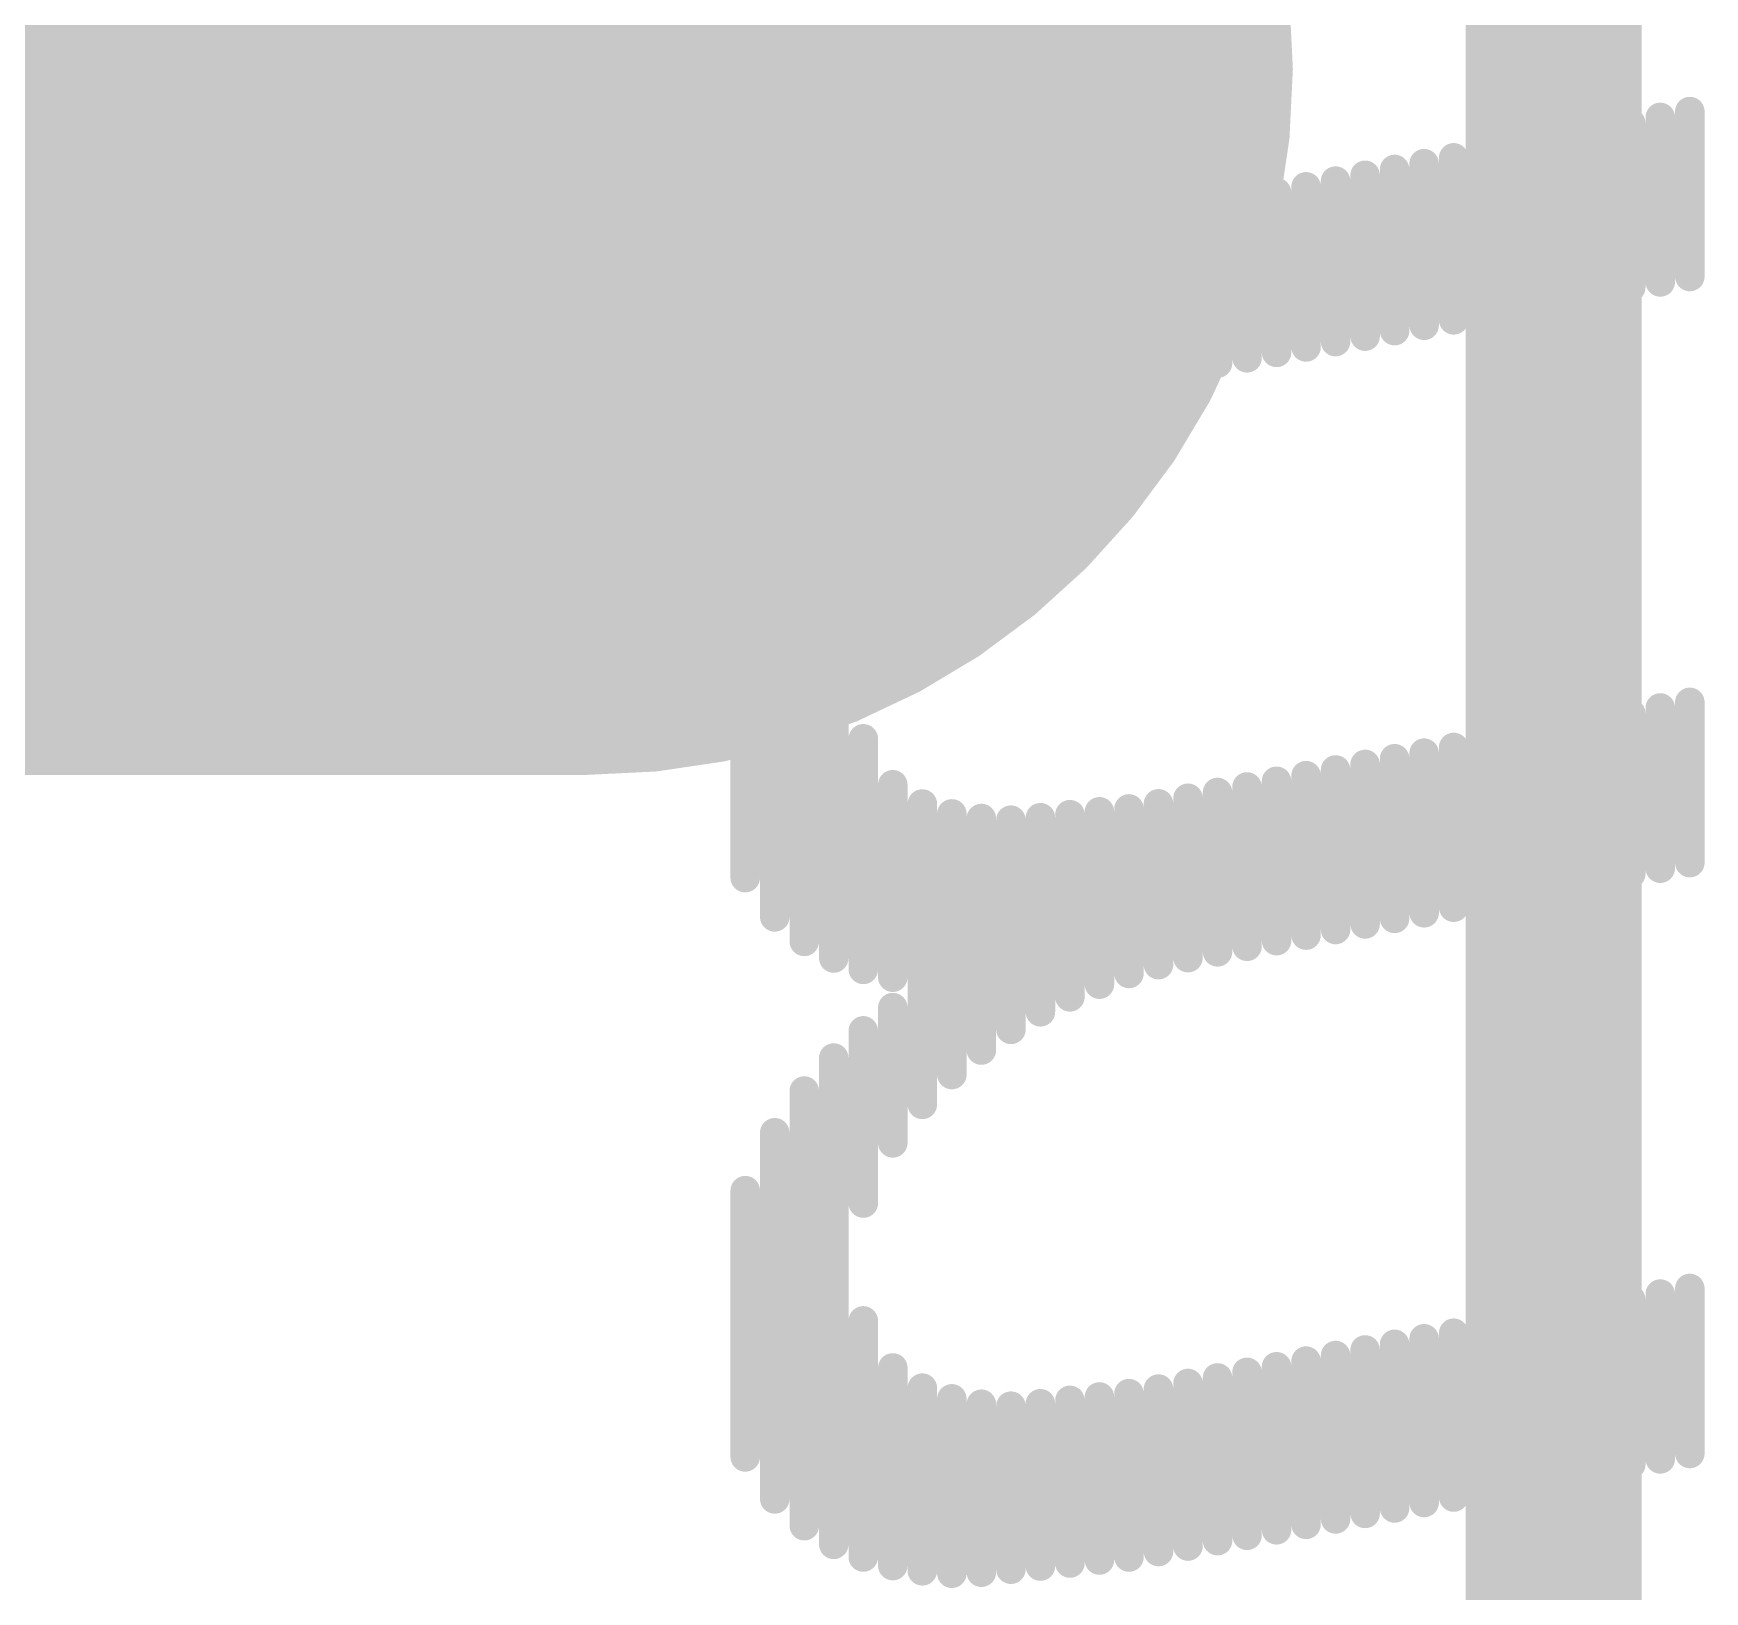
# Model space of a CAD drawing. Header units: millimetres. Extents: x 1.01 to 3.59, y 0.05 to 3.22.
# Drawn here: x 2.06823 to 2.10567, y 2.27626 to 2.31117 of the extents above; entities that cross this region are included whole.
import ezdxf

# ---------------------------------------------------------------- set-up
doc = ezdxf.new("R2010")
doc.units = ezdxf.units.MM
doc.header["$MEASUREMENT"] = 0
for name, color, linetype in [('BottomOverlay', 54, 'Continuous'), ('Mechanical15', 56, 'Continuous'), ('TopLayer', 1, 'Continuous'), ('TopPaste', 8, 'Continuous'), ('TopSolder', 216, 'Continuous')]:
    doc.layers.add(name, color=color, linetype=linetype)

# ---------------------------------------------------------------- blocks, each defined once
blk = doc.blocks.new('S______ROHS_B_125')
at = {"layer": 'BottomOverlay', "const_width": 0.000661}
for points in [[(-0.063725, -0.005761), (-0.067419, -0.005761)], [(-0.063725, -0.005761), (-0.067419, -0.005761)], [(-0.050594, -0.005761), (-0.054184, -0.005761)], [(-0.050594, -0.005761), (-0.054184, -0.005761)], [(-0.037355, -0.005761), (-0.041052, -0.005761)], [(-0.037355, -0.005761), (-0.041052, -0.005761)], [(-0.063603, -0.006423), (-0.067289, -0.006423)], [(-0.063603, -0.006423), (-0.067289, -0.006423)], [(-0.050469, -0.006423), (-0.054059, -0.006423)], [(-0.050469, -0.006423), (-0.054059, -0.006423)], [(-0.037233, -0.006423), (-0.040927, -0.006423)], [(-0.037233, -0.006423), (-0.040927, -0.006423)], [(-0.063483, -0.007084), (-0.067159, -0.007084)], [(-0.063483, -0.007084), (-0.067159, -0.007084)], [(-0.050344, -0.007084), (-0.053931, -0.007084)], [(-0.050344, -0.007084), (-0.053931, -0.007084)], [(-0.037111, -0.007084), (-0.040802, -0.007084)], [(-0.037111, -0.007084), (-0.040802, -0.007084)], [(-0.063361, -0.007745), (-0.067031, -0.007745)], [(-0.063361, -0.007745), (-0.067031, -0.007745)], [(-0.050219, -0.007745), (-0.053806, -0.007745)], [(-0.050219, -0.007745), (-0.053806, -0.007745)], [(-0.036988, -0.007745), (-0.040677, -0.007745)], [(-0.036988, -0.007745), (-0.040677, -0.007745)], [(-0.063238, -0.008406), (-0.066901, -0.008406)], [(-0.063238, -0.008406), (-0.066901, -0.008406)], [(-0.050094, -0.008406), (-0.053679, -0.008406)], [(-0.050094, -0.008406), (-0.053679, -0.008406)], [(-0.036866, -0.008406), (-0.040552, -0.008406)], [(-0.036866, -0.008406), (-0.040552, -0.008406)], [(-0.063119, -0.009068), (-0.066771, -0.009068)], [(-0.063119, -0.009068), (-0.066771, -0.009068)], [(-0.049969, -0.009068), (-0.053554, -0.009068)], [(-0.049969, -0.009068), (-0.053554, -0.009068)], [(-0.036743, -0.009068), (-0.040427, -0.009068)], [(-0.036743, -0.009068), (-0.040427, -0.009068)], [(-0.062996, -0.009729), (-0.066641, -0.009729)], [(-0.062996, -0.009729), (-0.066641, -0.009729)], [(-0.049844, -0.009729), (-0.053426, -0.009729)], [(-0.049844, -0.009729), (-0.053426, -0.009729)], [(-0.036624, -0.009729), (-0.040302, -0.009729)], [(-0.036624, -0.009729), (-0.040302, -0.009729)], [(-0.062874, -0.01039), (-0.066511, -0.01039)], [(-0.062874, -0.01039), (-0.066511, -0.01039)], [(-0.049719, -0.01039), (-0.053301, -0.01039)], [(-0.049719, -0.01039), (-0.053301, -0.01039)], [(-0.036501, -0.01039), (-0.040175, -0.01039)], [(-0.036501, -0.01039), (-0.040175, -0.01039)], [(-0.062754, -0.011051), (-0.066383, -0.011051)], [(-0.062754, -0.011051), (-0.066383, -0.011051)], [(-0.049594, -0.011051), (-0.053174, -0.011051)], [(-0.049594, -0.011051), (-0.053174, -0.011051)], [(-0.036379, -0.011051), (-0.04005, -0.011051)], [(-0.036379, -0.011051), (-0.04005, -0.011051)], [(-0.062632, -0.011713), (-0.066253, -0.011713)], [(-0.062632, -0.011713), (-0.066253, -0.011713)], [(-0.049469, -0.011713), (-0.053046, -0.011713)], [(-0.049469, -0.011713), (-0.053046, -0.011713)], [(-0.036257, -0.011713), (-0.039925, -0.011713)], [(-0.036257, -0.011713), (-0.039925, -0.011713)], [(-0.062512, -0.012374), (-0.066123, -0.012374)], [(-0.062512, -0.012374), (-0.066123, -0.012374)], [(-0.049344, -0.012374), (-0.052921, -0.012374)], [(-0.049344, -0.012374), (-0.052921, -0.012374)], [(-0.036134, -0.012374), (-0.0398, -0.012374)], [(-0.036134, -0.012374), (-0.0398, -0.012374)], [(-0.06239, -0.013035), (-0.065993, -0.013035)], [(-0.06239, -0.013035), (-0.065993, -0.013035)], [(-0.049219, -0.013035), (-0.052794, -0.013035)], [(-0.049219, -0.013035), (-0.052794, -0.013035)], [(-0.036012, -0.013035), (-0.039675, -0.013035)], [(-0.036012, -0.013035), (-0.039675, -0.013035)], [(-0.062267, -0.013697), (-0.065863, -0.013697)], [(-0.062267, -0.013697), (-0.065863, -0.013697)], [(-0.049094, -0.013697), (-0.052669, -0.013697)], [(-0.049094, -0.013697), (-0.052669, -0.013697)], [(-0.03589, -0.013697), (-0.03955, -0.013697)], [(-0.03589, -0.013697), (-0.03955, -0.013697)], [(-0.062148, -0.014358), (-0.065735, -0.014358)], [(-0.062148, -0.014358), (-0.065735, -0.014358)], [(-0.048969, -0.014358), (-0.052541, -0.014358)], [(-0.048969, -0.014358), (-0.052541, -0.014358)], [(-0.035767, -0.014358), (-0.039425, -0.014358)], [(-0.035767, -0.014358), (-0.039425, -0.014358)], [(-0.062025, -0.015019), (-0.065605, -0.015019)], [(-0.062025, -0.015019), (-0.065605, -0.015019)], [(-0.048844, -0.015019), (-0.052416, -0.015019)], [(-0.048844, -0.015019), (-0.052416, -0.015019)], [(-0.035645, -0.015019), (-0.039297, -0.015019)], [(-0.035645, -0.015019), (-0.039297, -0.015019)], [(-0.061903, -0.01568), (-0.065475, -0.01568)], [(-0.061903, -0.01568), (-0.065475, -0.01568)], [(-0.048719, -0.01568), (-0.052289, -0.01568)], [(-0.048719, -0.01568), (-0.052289, -0.01568)], [(-0.035523, -0.01568), (-0.039172, -0.01568)], [(-0.035523, -0.01568), (-0.039172, -0.01568)], [(-0.061783, -0.016341), (-0.065344, -0.016341)], [(-0.061783, -0.016341), (-0.065344, -0.016341)], [(-0.048594, -0.016341), (-0.052163, -0.016341)], [(-0.048594, -0.016341), (-0.052163, -0.016341)], [(-0.035403, -0.016341), (-0.039047, -0.016341)], [(-0.035403, -0.016341), (-0.039047, -0.016341)], [(-0.06164, -0.017003), (-0.065217, -0.017003)], [(-0.06164, -0.017003), (-0.065217, -0.017003)], [(-0.048464, -0.017003), (-0.052036, -0.017003)], [(-0.048464, -0.017003), (-0.052036, -0.017003)], [(-0.03528, -0.017003), (-0.038922, -0.017003)], [(-0.03528, -0.017003), (-0.038922, -0.017003)], [(-0.06146, -0.017664), (-0.065087, -0.017664)], [(-0.06146, -0.017664), (-0.065087, -0.017664)], [(-0.048308, -0.017664), (-0.051911, -0.017664)], [(-0.048308, -0.017664), (-0.051911, -0.017664)], [(-0.035158, -0.017664), (-0.038798, -0.017664)], [(-0.035158, -0.017664), (-0.038798, -0.017664)], [(-0.061236, -0.018325), (-0.064957, -0.018325)], [(-0.061236, -0.018325), (-0.064957, -0.018325)], [(-0.04811, -0.018325), (-0.051796, -0.018325)], [(-0.04811, -0.018325), (-0.051796, -0.018325)], [(-0.035036, -0.018325), (-0.038696, -0.018325)], [(-0.035036, -0.018325), (-0.038696, -0.018325)], [(-0.060973, -0.018987), (-0.064826, -0.018987)], [(-0.060973, -0.018987), (-0.064826, -0.018987)], [(-0.047871, -0.018987), (-0.051731, -0.018987)], [(-0.047871, -0.018987), (-0.051731, -0.018987)], [(-0.034968, -0.018987), (-0.038621, -0.018987)], [(-0.034968, -0.018987), (-0.038621, -0.018987)], [(-0.060666, -0.019648), (-0.064696, -0.019648)], [(-0.060666, -0.019648), (-0.064696, -0.019648)], [(-0.047587, -0.019648), (-0.051666, -0.019648)], [(-0.047587, -0.019648), (-0.051666, -0.019648)], [(-0.0349, -0.019648), (-0.038545, -0.019648)], [(-0.0349, -0.019648), (-0.038545, -0.019648)], [(-0.060307, -0.020309), (-0.064569, -0.020309)], [(-0.060307, -0.020309), (-0.064569, -0.020309)], [(-0.047251, -0.020309), (-0.051598, -0.020309)], [(-0.047251, -0.020309), (-0.051598, -0.020309)], [(-0.034833, -0.020309), (-0.03847, -0.020309)], [(-0.034833, -0.020309), (-0.03847, -0.020309)], [(-0.059893, -0.02097), (-0.064439, -0.02097)], [(-0.059893, -0.02097), (-0.064439, -0.02097)], [(-0.046858, -0.02097), (-0.051544, -0.02097)], [(-0.046858, -0.02097), (-0.051544, -0.02097)], [(-0.034762, -0.02097), (-0.038415, -0.02097)], [(-0.034762, -0.02097), (-0.038415, -0.02097)], [(-0.059411, -0.021632), (-0.064321, -0.021632)], [(-0.059411, -0.021632), (-0.064321, -0.021632)], [(-0.046394, -0.021632), (-0.05158, -0.021632)], [(-0.046394, -0.021632), (-0.05158, -0.021632)], [(-0.034695, -0.021632), (-0.038459, -0.021632)], [(-0.034695, -0.021632), (-0.038459, -0.021632)], [(-0.058849, -0.022293), (-0.064212, -0.022293)], [(-0.058849, -0.022293), (-0.064212, -0.022293)], [(-0.045845, -0.022293), (-0.051684, -0.022293)], [(-0.045845, -0.022293), (-0.051684, -0.022293)], [(-0.034671, -0.022293), (-0.038579, -0.022293)], [(-0.034671, -0.022293), (-0.038579, -0.022293)], [(-0.058169, -0.022954), (-0.064108, -0.022954)], [(-0.058169, -0.022954), (-0.064108, -0.022954)], [(-0.047917, -0.022954), (-0.051906, -0.022954)], [(-0.047917, -0.022954), (-0.051906, -0.022954)], [(-0.045176, -0.022954), (-0.04779, -0.022954)], [(-0.045176, -0.022954), (-0.04779, -0.022954)], [(-0.034726, -0.022954), (-0.038818, -0.022954)], [(-0.034726, -0.022954), (-0.038818, -0.022954)], [(-0.060731, -0.023616), (-0.064006, -0.023616)], [(-0.060731, -0.023616), (-0.064006, -0.023616)], [(-0.057308, -0.023616), (-0.060239, -0.023616)], [(-0.057308, -0.023616), (-0.060239, -0.023616)], [(-0.048027, -0.023616), (-0.052338, -0.023616)], [(-0.048027, -0.023616), (-0.052338, -0.023616)], [(-0.044314, -0.023616), (-0.047345, -0.023616)], [(-0.044314, -0.023616), (-0.047345, -0.023616)], [(-0.034843, -0.023616), (-0.039272, -0.023616)], [(-0.034843, -0.023616), (-0.039272, -0.023616)], [(-0.060635, -0.024277), (-0.06391, -0.024277)], [(-0.060635, -0.024277), (-0.06391, -0.024277)], [(-0.055977, -0.024277), (-0.059708, -0.024277)], [(-0.055977, -0.024277), (-0.059708, -0.024277)], [(-0.048201, -0.024277), (-0.053366, -0.024277)], [(-0.048201, -0.024277), (-0.053366, -0.024277)], [(-0.042966, -0.024277), (-0.046824, -0.024277)], [(-0.042966, -0.024277), (-0.046824, -0.024277)], [(-0.035036, -0.024277), (-0.040326, -0.024277)], [(-0.035036, -0.024277), (-0.040326, -0.024277)], [(-0.060541, -0.024938), (-0.063822, -0.024938)], [(-0.060541, -0.024938), (-0.063822, -0.024938)], [(-0.048456, -0.024938), (-0.059094, -0.024938)], [(-0.048456, -0.024938), (-0.059094, -0.024938)], [(-0.035319, -0.024938), (-0.046215, -0.024938)], [(-0.035319, -0.024938), (-0.046215, -0.024938)], [(-0.060445, -0.025599), (-0.063733, -0.025599)], [(-0.060445, -0.025599), (-0.063733, -0.025599)], [(-0.048828, -0.025599), (-0.058362, -0.025599)], [(-0.048828, -0.025599), (-0.058362, -0.025599)], [(-0.035736, -0.025599), (-0.045475, -0.025599)], [(-0.035736, -0.025599), (-0.045475, -0.025599)], [(-0.060351, -0.02626), (-0.063652, -0.02626)], [(-0.060351, -0.02626), (-0.063652, -0.02626)], [(-0.049378, -0.02626), (-0.057456, -0.02626)], [(-0.049378, -0.02626), (-0.057456, -0.02626)], [(-0.036337, -0.02626), (-0.044541, -0.02626)], [(-0.036337, -0.02626), (-0.044541, -0.02626)], [(-0.060257, -0.026922), (-0.063574, -0.026922)], [(-0.060257, -0.026922), (-0.063574, -0.026922)], [(-0.050258, -0.026922), (-0.056207, -0.026922)], [(-0.050258, -0.026922), (-0.056207, -0.026922)], [(-0.037277, -0.026922), (-0.043244, -0.026922)], [(-0.037277, -0.026922), (-0.043244, -0.026922)]]:
    blk.add_lwpolyline(points, dxfattribs=at)
at = {"layer": 'BottomOverlay', "const_width": 0.000331}
for points in [[(-0.067585, -0.005761, 1), (-0.067254, -0.005761, 1)], [(-0.067585, -0.005761, 1), (-0.067254, -0.005761, 1)], [(-0.063891, -0.005761, 1), (-0.06356, -0.005761, 1)], [(-0.063891, -0.005761, 1), (-0.06356, -0.005761, 1)], [(-0.054349, -0.005761, 1), (-0.054018, -0.005761, 1)], [(-0.054349, -0.005761, 1), (-0.054018, -0.005761, 1)], [(-0.050759, -0.005761, 1), (-0.050428, -0.005761, 1)], [(-0.050759, -0.005761, 1), (-0.050428, -0.005761, 1)], [(-0.041217, -0.005761, 1), (-0.040887, -0.005761, 1)], [(-0.041217, -0.005761, 1), (-0.040887, -0.005761, 1)], [(-0.037521, -0.005761, 1), (-0.03719, -0.005761, 1)], [(-0.037521, -0.005761, 1), (-0.03719, -0.005761, 1)], [(-0.067455, -0.006423, 1), (-0.067124, -0.006423, 1)], [(-0.067455, -0.006423, 1), (-0.067124, -0.006423, 1)], [(-0.063768, -0.006423, 1), (-0.063438, -0.006423, 1)], [(-0.063768, -0.006423, 1), (-0.063438, -0.006423, 1)], [(-0.054224, -0.006423, 1), (-0.053893, -0.006423, 1)], [(-0.054224, -0.006423, 1), (-0.053893, -0.006423, 1)], [(-0.050634, -0.006423, 1), (-0.050303, -0.006423, 1)], [(-0.050634, -0.006423, 1), (-0.050303, -0.006423, 1)], [(-0.041092, -0.006423, 1), (-0.040762, -0.006423, 1)], [(-0.041092, -0.006423, 1), (-0.040762, -0.006423, 1)], [(-0.037398, -0.006423, 1), (-0.037068, -0.006423, 1)], [(-0.037398, -0.006423, 1), (-0.037068, -0.006423, 1)], [(-0.067324, -0.007084, 1), (-0.066994, -0.007084, 1)], [(-0.067324, -0.007084, 1), (-0.066994, -0.007084, 1)], [(-0.063648, -0.007084, 1), (-0.063318, -0.007084, 1)], [(-0.063648, -0.007084, 1), (-0.063318, -0.007084, 1)], [(-0.054097, -0.007084, 1), (-0.053766, -0.007084, 1)], [(-0.054097, -0.007084, 1), (-0.053766, -0.007084, 1)], [(-0.050509, -0.007084, 1), (-0.050179, -0.007084, 1)], [(-0.050509, -0.007084, 1), (-0.050179, -0.007084, 1)], [(-0.040967, -0.007084, 1), (-0.040637, -0.007084, 1)], [(-0.040967, -0.007084, 1), (-0.040637, -0.007084, 1)], [(-0.037276, -0.007084, 1), (-0.036945, -0.007084, 1)], [(-0.037276, -0.007084, 1), (-0.036945, -0.007084, 1)], [(-0.067197, -0.007745, 1), (-0.066866, -0.007745, 1)], [(-0.067197, -0.007745, 1), (-0.066866, -0.007745, 1)], [(-0.063526, -0.007745, 1), (-0.063195, -0.007745, 1)], [(-0.063526, -0.007745, 1), (-0.063195, -0.007745, 1)], [(-0.053971, -0.007745, 1), (-0.053641, -0.007745, 1)], [(-0.053971, -0.007745, 1), (-0.053641, -0.007745, 1)], [(-0.050384, -0.007745, 1), (-0.050053, -0.007745, 1)], [(-0.050384, -0.007745, 1), (-0.050053, -0.007745, 1)], [(-0.040843, -0.007745, 1), (-0.040512, -0.007745, 1)], [(-0.040843, -0.007745, 1), (-0.040512, -0.007745, 1)], [(-0.037153, -0.007745, 1), (-0.036823, -0.007745, 1)], [(-0.037153, -0.007745, 1), (-0.036823, -0.007745, 1)], [(-0.067067, -0.008406, 1), (-0.066736, -0.008406, 1)], [(-0.067067, -0.008406, 1), (-0.066736, -0.008406, 1)], [(-0.063404, -0.008406, 1), (-0.063073, -0.008406, 1)], [(-0.063404, -0.008406, 1), (-0.063073, -0.008406, 1)], [(-0.053844, -0.008406, 1), (-0.053513, -0.008406, 1)], [(-0.053844, -0.008406, 1), (-0.053513, -0.008406, 1)], [(-0.050259, -0.008406, 1), (-0.049929, -0.008406, 1)], [(-0.050259, -0.008406, 1), (-0.049929, -0.008406, 1)], [(-0.040718, -0.008406, 1), (-0.040387, -0.008406, 1)], [(-0.040718, -0.008406, 1), (-0.040387, -0.008406, 1)], [(-0.037031, -0.008406, 1), (-0.036701, -0.008406, 1)], [(-0.037031, -0.008406, 1), (-0.036701, -0.008406, 1)], [(-0.066936, -0.009068, 1), (-0.066606, -0.009068, 1)], [(-0.066936, -0.009068, 1), (-0.066606, -0.009068, 1)], [(-0.063284, -0.009068, 1), (-0.062953, -0.009068, 1)], [(-0.063284, -0.009068, 1), (-0.062953, -0.009068, 1)], [(-0.053719, -0.009068, 1), (-0.053388, -0.009068, 1)], [(-0.053719, -0.009068, 1), (-0.053388, -0.009068, 1)], [(-0.050134, -0.009068, 1), (-0.049804, -0.009068, 1)], [(-0.050134, -0.009068, 1), (-0.049804, -0.009068, 1)], [(-0.040593, -0.009068, 1), (-0.040262, -0.009068, 1)], [(-0.040593, -0.009068, 1), (-0.040262, -0.009068, 1)], [(-0.036909, -0.009068, 1), (-0.036578, -0.009068, 1)], [(-0.036909, -0.009068, 1), (-0.036578, -0.009068, 1)], [(-0.066806, -0.009729, 1), (-0.066476, -0.009729, 1)], [(-0.066806, -0.009729, 1), (-0.066476, -0.009729, 1)], [(-0.063162, -0.009729, 1), (-0.062831, -0.009729, 1)], [(-0.063162, -0.009729, 1), (-0.062831, -0.009729, 1)], [(-0.053592, -0.009729, 1), (-0.053261, -0.009729, 1)], [(-0.053592, -0.009729, 1), (-0.053261, -0.009729, 1)], [(-0.050009, -0.009729, 1), (-0.049679, -0.009729, 1)], [(-0.050009, -0.009729, 1), (-0.049679, -0.009729, 1)], [(-0.040468, -0.009729, 1), (-0.040137, -0.009729, 1)], [(-0.040468, -0.009729, 1), (-0.040137, -0.009729, 1)], [(-0.036789, -0.009729, 1), (-0.036458, -0.009729, 1)], [(-0.036789, -0.009729, 1), (-0.036458, -0.009729, 1)], [(-0.066676, -0.01039, 1), (-0.066346, -0.01039, 1)], [(-0.066676, -0.01039, 1), (-0.066346, -0.01039, 1)], [(-0.063039, -0.01039, 1), (-0.062709, -0.01039, 1)], [(-0.063039, -0.01039, 1), (-0.062709, -0.01039, 1)], [(-0.053466, -0.01039, 1), (-0.053136, -0.01039, 1)], [(-0.053466, -0.01039, 1), (-0.053136, -0.01039, 1)], [(-0.049884, -0.01039, 1), (-0.049554, -0.01039, 1)], [(-0.049884, -0.01039, 1), (-0.049554, -0.01039, 1)], [(-0.04034, -0.01039, 1), (-0.04001, -0.01039, 1)], [(-0.04034, -0.01039, 1), (-0.04001, -0.01039, 1)], [(-0.036667, -0.01039, 1), (-0.036336, -0.01039, 1)], [(-0.036667, -0.01039, 1), (-0.036336, -0.01039, 1)], [(-0.066549, -0.011051, 1), (-0.066218, -0.011051, 1)], [(-0.066549, -0.011051, 1), (-0.066218, -0.011051, 1)], [(-0.06292, -0.011051, 1), (-0.062589, -0.011051, 1)], [(-0.06292, -0.011051, 1), (-0.062589, -0.011051, 1)], [(-0.053339, -0.011051, 1), (-0.053008, -0.011051, 1)], [(-0.053339, -0.011051, 1), (-0.053008, -0.011051, 1)], [(-0.049759, -0.011051, 1), (-0.049429, -0.011051, 1)], [(-0.049759, -0.011051, 1), (-0.049429, -0.011051, 1)], [(-0.040215, -0.011051, 1), (-0.039885, -0.011051, 1)], [(-0.040215, -0.011051, 1), (-0.039885, -0.011051, 1)], [(-0.036544, -0.011051, 1), (-0.036214, -0.011051, 1)], [(-0.036544, -0.011051, 1), (-0.036214, -0.011051, 1)], [(-0.066418, -0.011713, 1), (-0.066088, -0.011713, 1)], [(-0.066418, -0.011713, 1), (-0.066088, -0.011713, 1)], [(-0.062797, -0.011713, 1), (-0.062467, -0.011713, 1)], [(-0.062797, -0.011713, 1), (-0.062467, -0.011713, 1)], [(-0.053211, -0.011713, 1), (-0.052881, -0.011713, 1)], [(-0.053211, -0.011713, 1), (-0.052881, -0.011713, 1)], [(-0.049634, -0.011713, 1), (-0.049304, -0.011713, 1)], [(-0.049634, -0.011713, 1), (-0.049304, -0.011713, 1)], [(-0.04009, -0.011713, 1), (-0.03976, -0.011713, 1)], [(-0.04009, -0.011713, 1), (-0.03976, -0.011713, 1)], [(-0.036422, -0.011713, 1), (-0.036091, -0.011713, 1)], [(-0.036422, -0.011713, 1), (-0.036091, -0.011713, 1)], [(-0.066288, -0.012374, 1), (-0.065958, -0.012374, 1)], [(-0.066288, -0.012374, 1), (-0.065958, -0.012374, 1)], [(-0.062677, -0.012374, 1), (-0.062347, -0.012374, 1)], [(-0.062677, -0.012374, 1), (-0.062347, -0.012374, 1)], [(-0.053086, -0.012374, 1), (-0.052756, -0.012374, 1)], [(-0.053086, -0.012374, 1), (-0.052756, -0.012374, 1)], [(-0.049509, -0.012374, 1), (-0.049179, -0.012374, 1)], [(-0.049509, -0.012374, 1), (-0.049179, -0.012374, 1)], [(-0.039965, -0.012374, 1), (-0.039635, -0.012374, 1)], [(-0.039965, -0.012374, 1), (-0.039635, -0.012374, 1)], [(-0.0363, -0.012374, 1), (-0.035969, -0.012374, 1)], [(-0.0363, -0.012374, 1), (-0.035969, -0.012374, 1)], [(-0.066158, -0.013035, 1), (-0.065827, -0.013035, 1)], [(-0.066158, -0.013035, 1), (-0.065827, -0.013035, 1)], [(-0.062555, -0.013035, 1), (-0.062224, -0.013035, 1)], [(-0.062555, -0.013035, 1), (-0.062224, -0.013035, 1)], [(-0.052959, -0.013035, 1), (-0.052628, -0.013035, 1)], [(-0.052959, -0.013035, 1), (-0.052628, -0.013035, 1)], [(-0.049384, -0.013035, 1), (-0.049054, -0.013035, 1)], [(-0.049384, -0.013035, 1), (-0.049054, -0.013035, 1)], [(-0.03984, -0.013035, 1), (-0.03951, -0.013035, 1)], [(-0.03984, -0.013035, 1), (-0.03951, -0.013035, 1)], [(-0.036177, -0.013035, 1), (-0.035847, -0.013035, 1)], [(-0.036177, -0.013035, 1), (-0.035847, -0.013035, 1)], [(-0.066028, -0.013697, 1), (-0.065697, -0.013697, 1)], [(-0.066028, -0.013697, 1), (-0.065697, -0.013697, 1)], [(-0.062433, -0.013697, 1), (-0.062102, -0.013697, 1)], [(-0.062433, -0.013697, 1), (-0.062102, -0.013697, 1)], [(-0.052834, -0.013697, 1), (-0.052503, -0.013697, 1)], [(-0.052834, -0.013697, 1), (-0.052503, -0.013697, 1)], [(-0.049259, -0.013697, 1), (-0.048929, -0.013697, 1)], [(-0.049259, -0.013697, 1), (-0.048929, -0.013697, 1)], [(-0.039715, -0.013697, 1), (-0.039385, -0.013697, 1)], [(-0.039715, -0.013697, 1), (-0.039385, -0.013697, 1)], [(-0.036055, -0.013697, 1), (-0.035724, -0.013697, 1)], [(-0.036055, -0.013697, 1), (-0.035724, -0.013697, 1)], [(-0.0659, -0.014358, 1), (-0.06557, -0.014358, 1)], [(-0.0659, -0.014358, 1), (-0.06557, -0.014358, 1)], [(-0.062313, -0.014358, 1), (-0.061982, -0.014358, 1)], [(-0.062313, -0.014358, 1), (-0.061982, -0.014358, 1)], [(-0.052706, -0.014358, 1), (-0.052376, -0.014358, 1)], [(-0.052706, -0.014358, 1), (-0.052376, -0.014358, 1)], [(-0.049134, -0.014358, 1), (-0.048804, -0.014358, 1)], [(-0.049134, -0.014358, 1), (-0.048804, -0.014358, 1)], [(-0.03959, -0.014358, 1), (-0.03926, -0.014358, 1)], [(-0.03959, -0.014358, 1), (-0.03926, -0.014358, 1)], [(-0.035933, -0.014358, 1), (-0.035602, -0.014358, 1)], [(-0.035933, -0.014358, 1), (-0.035602, -0.014358, 1)], [(-0.06577, -0.015019, 1), (-0.06544, -0.015019, 1)], [(-0.06577, -0.015019, 1), (-0.06544, -0.015019, 1)], [(-0.062191, -0.015019, 1), (-0.06186, -0.015019, 1)], [(-0.062191, -0.015019, 1), (-0.06186, -0.015019, 1)], [(-0.052581, -0.015019, 1), (-0.052251, -0.015019, 1)], [(-0.052581, -0.015019, 1), (-0.052251, -0.015019, 1)], [(-0.049009, -0.015019, 1), (-0.048679, -0.015019, 1)], [(-0.049009, -0.015019, 1), (-0.048679, -0.015019, 1)], [(-0.039463, -0.015019, 1), (-0.039132, -0.015019, 1)], [(-0.039463, -0.015019, 1), (-0.039132, -0.015019, 1)], [(-0.03581, -0.015019, 1), (-0.03548, -0.015019, 1)], [(-0.03581, -0.015019, 1), (-0.03548, -0.015019, 1)], [(-0.06564, -0.01568, 1), (-0.065309, -0.01568, 1)], [(-0.06564, -0.01568, 1), (-0.065309, -0.01568, 1)], [(-0.062068, -0.01568, 1), (-0.061738, -0.01568, 1)], [(-0.062068, -0.01568, 1), (-0.061738, -0.01568, 1)], [(-0.052454, -0.01568, 1), (-0.052123, -0.01568, 1)], [(-0.052454, -0.01568, 1), (-0.052123, -0.01568, 1)], [(-0.048884, -0.01568, 1), (-0.048554, -0.01568, 1)], [(-0.048884, -0.01568, 1), (-0.048554, -0.01568, 1)], [(-0.039338, -0.01568, 1), (-0.039007, -0.01568, 1)], [(-0.039338, -0.01568, 1), (-0.039007, -0.01568, 1)], [(-0.035688, -0.01568, 1), (-0.035357, -0.01568, 1)], [(-0.035688, -0.01568, 1), (-0.035357, -0.01568, 1)], [(-0.06551, -0.016341, 1), (-0.065179, -0.016341, 1)], [(-0.06551, -0.016341, 1), (-0.065179, -0.016341, 1)], [(-0.061948, -0.016341, 1), (-0.061618, -0.016341, 1)], [(-0.061948, -0.016341, 1), (-0.061618, -0.016341, 1)], [(-0.052329, -0.016341, 1), (-0.051998, -0.016341, 1)], [(-0.052329, -0.016341, 1), (-0.051998, -0.016341, 1)], [(-0.048759, -0.016341, 1), (-0.048429, -0.016341, 1)], [(-0.048759, -0.016341, 1), (-0.048429, -0.016341, 1)], [(-0.039213, -0.016341, 1), (-0.038882, -0.016341, 1)], [(-0.039213, -0.016341, 1), (-0.038882, -0.016341, 1)], [(-0.035568, -0.016341, 1), (-0.035237, -0.016341, 1)], [(-0.035568, -0.016341, 1), (-0.035237, -0.016341, 1)], [(-0.065382, -0.017003, 1), (-0.065052, -0.017003, 1)], [(-0.065382, -0.017003, 1), (-0.065052, -0.017003, 1)], [(-0.061805, -0.017003, 1), (-0.061475, -0.017003, 1)], [(-0.061805, -0.017003, 1), (-0.061475, -0.017003, 1)], [(-0.052201, -0.017003, 1), (-0.051871, -0.017003, 1)], [(-0.052201, -0.017003, 1), (-0.051871, -0.017003, 1)], [(-0.048629, -0.017003, 1), (-0.048299, -0.017003, 1)], [(-0.048629, -0.017003, 1), (-0.048299, -0.017003, 1)], [(-0.039088, -0.017003, 1), (-0.038757, -0.017003, 1)], [(-0.039088, -0.017003, 1), (-0.038757, -0.017003, 1)], [(-0.035446, -0.017003, 1), (-0.035115, -0.017003, 1)], [(-0.035446, -0.017003, 1), (-0.035115, -0.017003, 1)], [(-0.065252, -0.017664, 1), (-0.064921, -0.017664, 1)], [(-0.065252, -0.017664, 1), (-0.064921, -0.017664, 1)], [(-0.061625, -0.017664, 1), (-0.061295, -0.017664, 1)], [(-0.061625, -0.017664, 1), (-0.061295, -0.017664, 1)], [(-0.052076, -0.017664, 1), (-0.051746, -0.017664, 1)], [(-0.052076, -0.017664, 1), (-0.051746, -0.017664, 1)], [(-0.048473, -0.017664, 1), (-0.048142, -0.017664, 1)], [(-0.048473, -0.017664, 1), (-0.048142, -0.017664, 1)], [(-0.038963, -0.017664, 1), (-0.038632, -0.017664, 1)], [(-0.038963, -0.017664, 1), (-0.038632, -0.017664, 1)], [(-0.035323, -0.017664, 1), (-0.034993, -0.017664, 1)], [(-0.035323, -0.017664, 1), (-0.034993, -0.017664, 1)], [(-0.065122, -0.018325, 1), (-0.064791, -0.018325, 1)], [(-0.065122, -0.018325, 1), (-0.064791, -0.018325, 1)], [(-0.061402, -0.018325, 1), (-0.061071, -0.018325, 1)], [(-0.061402, -0.018325, 1), (-0.061071, -0.018325, 1)], [(-0.051962, -0.018325, 1), (-0.051631, -0.018325, 1)], [(-0.051962, -0.018325, 1), (-0.051631, -0.018325, 1)], [(-0.048275, -0.018325, 1), (-0.047945, -0.018325, 1)], [(-0.048275, -0.018325, 1), (-0.047945, -0.018325, 1)], [(-0.038861, -0.018325, 1), (-0.038531, -0.018325, 1)], [(-0.038861, -0.018325, 1), (-0.038531, -0.018325, 1)], [(-0.035201, -0.018325, 1), (-0.03487, -0.018325, 1)], [(-0.035201, -0.018325, 1), (-0.03487, -0.018325, 1)], [(-0.064992, -0.018987, 1), (-0.064661, -0.018987, 1)], [(-0.064992, -0.018987, 1), (-0.064661, -0.018987, 1)], [(-0.061139, -0.018987, 1), (-0.060808, -0.018987, 1)], [(-0.061139, -0.018987, 1), (-0.060808, -0.018987, 1)], [(-0.051897, -0.018987, 1), (-0.051566, -0.018987, 1)], [(-0.051897, -0.018987, 1), (-0.051566, -0.018987, 1)], [(-0.048036, -0.018987, 1), (-0.047705, -0.018987, 1)], [(-0.048036, -0.018987, 1), (-0.047705, -0.018987, 1)], [(-0.038786, -0.018987, 1), (-0.038455, -0.018987, 1)], [(-0.038786, -0.018987, 1), (-0.038455, -0.018987, 1)], [(-0.035133, -0.018987, 1), (-0.034803, -0.018987, 1)], [(-0.035133, -0.018987, 1), (-0.034803, -0.018987, 1)], [(-0.064862, -0.019648, 1), (-0.064531, -0.019648, 1)], [(-0.064862, -0.019648, 1), (-0.064531, -0.019648, 1)], [(-0.060831, -0.019648, 1), (-0.060501, -0.019648, 1)], [(-0.060831, -0.019648, 1), (-0.060501, -0.019648, 1)], [(-0.051832, -0.019648, 1), (-0.051501, -0.019648, 1)], [(-0.051832, -0.019648, 1), (-0.051501, -0.019648, 1)], [(-0.047752, -0.019648, 1), (-0.047421, -0.019648, 1)], [(-0.047752, -0.019648, 1), (-0.047421, -0.019648, 1)], [(-0.03871, -0.019648, 1), (-0.03838, -0.019648, 1)], [(-0.03871, -0.019648, 1), (-0.03838, -0.019648, 1)], [(-0.035066, -0.019648, 1), (-0.034735, -0.019648, 1)], [(-0.035066, -0.019648, 1), (-0.034735, -0.019648, 1)], [(-0.064734, -0.020309, 1), (-0.064404, -0.020309, 1)], [(-0.064734, -0.020309, 1), (-0.064404, -0.020309, 1)], [(-0.060472, -0.020309, 1), (-0.060142, -0.020309, 1)], [(-0.060472, -0.020309, 1), (-0.060142, -0.020309, 1)], [(-0.051764, -0.020309, 1), (-0.051433, -0.020309, 1)], [(-0.051764, -0.020309, 1), (-0.051433, -0.020309, 1)], [(-0.047416, -0.020309, 1), (-0.047086, -0.020309, 1)], [(-0.047416, -0.020309, 1), (-0.047086, -0.020309, 1)], [(-0.038635, -0.020309, 1), (-0.038304, -0.020309, 1)], [(-0.038635, -0.020309, 1), (-0.038304, -0.020309, 1)], [(-0.034998, -0.020309, 1), (-0.034667, -0.020309, 1)], [(-0.034998, -0.020309, 1), (-0.034667, -0.020309, 1)], [(-0.064604, -0.02097, 1), (-0.064273, -0.02097, 1)], [(-0.064604, -0.02097, 1), (-0.064273, -0.02097, 1)], [(-0.060058, -0.02097, 1), (-0.059728, -0.02097, 1)], [(-0.060058, -0.02097, 1), (-0.059728, -0.02097, 1)], [(-0.051709, -0.02097, 1), (-0.051379, -0.02097, 1)], [(-0.051709, -0.02097, 1), (-0.051379, -0.02097, 1)], [(-0.047023, -0.02097, 1), (-0.046692, -0.02097, 1)], [(-0.047023, -0.02097, 1), (-0.046692, -0.02097, 1)], [(-0.03858, -0.02097, 1), (-0.03825, -0.02097, 1)], [(-0.03858, -0.02097, 1), (-0.03825, -0.02097, 1)], [(-0.034928, -0.02097, 1), (-0.034597, -0.02097, 1)], [(-0.034928, -0.02097, 1), (-0.034597, -0.02097, 1)], [(-0.064487, -0.021632, 1), (-0.064156, -0.021632, 1)], [(-0.064487, -0.021632, 1), (-0.064156, -0.021632, 1)], [(-0.059577, -0.021632, 1), (-0.059246, -0.021632, 1)], [(-0.059577, -0.021632, 1), (-0.059246, -0.021632, 1)], [(-0.051746, -0.021632, 1), (-0.051415, -0.021632, 1)], [(-0.051746, -0.021632, 1), (-0.051415, -0.021632, 1)], [(-0.04656, -0.021632, 1), (-0.046229, -0.021632, 1)], [(-0.04656, -0.021632, 1), (-0.046229, -0.021632, 1)], [(-0.038624, -0.021632, 1), (-0.038294, -0.021632, 1)], [(-0.038624, -0.021632, 1), (-0.038294, -0.021632, 1)], [(-0.03486, -0.021632, 1), (-0.034529, -0.021632, 1)], [(-0.03486, -0.021632, 1), (-0.034529, -0.021632, 1)], [(-0.064377, -0.022293, 1), (-0.064047, -0.022293, 1)], [(-0.064377, -0.022293, 1), (-0.064047, -0.022293, 1)], [(-0.059014, -0.022293, 1), (-0.058684, -0.022293, 1)], [(-0.059014, -0.022293, 1), (-0.058684, -0.022293, 1)], [(-0.05185, -0.022293, 1), (-0.051519, -0.022293, 1)], [(-0.05185, -0.022293, 1), (-0.051519, -0.022293, 1)], [(-0.04601, -0.022293, 1), (-0.04568, -0.022293, 1)], [(-0.04601, -0.022293, 1), (-0.04568, -0.022293, 1)], [(-0.038744, -0.022293, 1), (-0.038414, -0.022293, 1)], [(-0.038744, -0.022293, 1), (-0.038414, -0.022293, 1)], [(-0.034836, -0.022293, 1), (-0.034506, -0.022293, 1)], [(-0.034836, -0.022293, 1), (-0.034506, -0.022293, 1)], [(-0.064273, -0.022954, 1), (-0.063943, -0.022954, 1)], [(-0.064273, -0.022954, 1), (-0.063943, -0.022954, 1)], [(-0.058335, -0.022954, 1), (-0.058004, -0.022954, 1)], [(-0.058335, -0.022954, 1), (-0.058004, -0.022954, 1)], [(-0.052071, -0.022954, 1), (-0.05174, -0.022954, 1)], [(-0.052071, -0.022954, 1), (-0.05174, -0.022954, 1)], [(-0.048083, -0.022954, 1), (-0.047752, -0.022954, 1)], [(-0.048083, -0.022954, 1), (-0.047752, -0.022954, 1)], [(-0.047955, -0.022954, 1), (-0.047625, -0.022954, 1)], [(-0.047955, -0.022954, 1), (-0.047625, -0.022954, 1)], [(-0.045341, -0.022954, 1), (-0.045011, -0.022954, 1)], [(-0.045341, -0.022954, 1), (-0.045011, -0.022954, 1)], [(-0.038984, -0.022954, 1), (-0.038653, -0.022954, 1)], [(-0.038984, -0.022954, 1), (-0.038653, -0.022954, 1)], [(-0.034891, -0.022954, 1), (-0.034561, -0.022954, 1)], [(-0.034891, -0.022954, 1), (-0.034561, -0.022954, 1)], [(-0.064172, -0.023616, 1), (-0.063841, -0.023616, 1)], [(-0.064172, -0.023616, 1), (-0.063841, -0.023616, 1)], [(-0.060897, -0.023616, 1), (-0.060566, -0.023616, 1)], [(-0.060897, -0.023616, 1), (-0.060566, -0.023616, 1)], [(-0.060405, -0.023616, 1), (-0.060074, -0.023616, 1)], [(-0.060405, -0.023616, 1), (-0.060074, -0.023616, 1)], [(-0.057473, -0.023616, 1), (-0.057142, -0.023616, 1)], [(-0.057473, -0.023616, 1), (-0.057142, -0.023616, 1)], [(-0.052503, -0.023616, 1), (-0.052173, -0.023616, 1)], [(-0.052503, -0.023616, 1), (-0.052173, -0.023616, 1)], [(-0.048192, -0.023616, 1), (-0.047861, -0.023616, 1)], [(-0.048192, -0.023616, 1), (-0.047861, -0.023616, 1)], [(-0.04751, -0.023616, 1), (-0.047179, -0.023616, 1)], [(-0.04751, -0.023616, 1), (-0.047179, -0.023616, 1)], [(-0.04448, -0.023616, 1), (-0.044149, -0.023616, 1)], [(-0.04448, -0.023616, 1), (-0.044149, -0.023616, 1)], [(-0.039437, -0.023616, 1), (-0.039106, -0.023616, 1)], [(-0.039437, -0.023616, 1), (-0.039106, -0.023616, 1)], [(-0.035008, -0.023616, 1), (-0.034678, -0.023616, 1)], [(-0.035008, -0.023616, 1), (-0.034678, -0.023616, 1)], [(-0.064075, -0.024277, 1), (-0.063745, -0.024277, 1)], [(-0.064075, -0.024277, 1), (-0.063745, -0.024277, 1)], [(-0.0608, -0.024277, 1), (-0.06047, -0.024277, 1)], [(-0.0608, -0.024277, 1), (-0.06047, -0.024277, 1)], [(-0.059874, -0.024277, 1), (-0.059543, -0.024277, 1)], [(-0.059874, -0.024277, 1), (-0.059543, -0.024277, 1)], [(-0.056143, -0.024277, 1), (-0.055812, -0.024277, 1)], [(-0.056143, -0.024277, 1), (-0.055812, -0.024277, 1)], [(-0.053532, -0.024277, 1), (-0.053201, -0.024277, 1)], [(-0.053532, -0.024277, 1), (-0.053201, -0.024277, 1)], [(-0.048366, -0.024277, 1), (-0.048036, -0.024277, 1)], [(-0.048366, -0.024277, 1), (-0.048036, -0.024277, 1)], [(-0.046989, -0.024277, 1), (-0.046659, -0.024277, 1)], [(-0.046989, -0.024277, 1), (-0.046659, -0.024277, 1)], [(-0.043131, -0.024277, 1), (-0.0428, -0.024277, 1)], [(-0.043131, -0.024277, 1), (-0.0428, -0.024277, 1)], [(-0.040491, -0.024277, 1), (-0.040161, -0.024277, 1)], [(-0.040491, -0.024277, 1), (-0.040161, -0.024277, 1)], [(-0.035201, -0.024277, 1), (-0.03487, -0.024277, 1)], [(-0.035201, -0.024277, 1), (-0.03487, -0.024277, 1)], [(-0.063987, -0.024938, 1), (-0.063656, -0.024938, 1)], [(-0.063987, -0.024938, 1), (-0.063656, -0.024938, 1)], [(-0.060706, -0.024938, 1), (-0.060376, -0.024938, 1)], [(-0.060706, -0.024938, 1), (-0.060376, -0.024938, 1)], [(-0.059259, -0.024938, 1), (-0.058929, -0.024938, 1)], [(-0.059259, -0.024938, 1), (-0.058929, -0.024938, 1)], [(-0.048621, -0.024938, 1), (-0.048291, -0.024938, 1)], [(-0.048621, -0.024938, 1), (-0.048291, -0.024938, 1)], [(-0.04638, -0.024938, 1), (-0.04605, -0.024938, 1)], [(-0.04638, -0.024938, 1), (-0.04605, -0.024938, 1)], [(-0.035485, -0.024938, 1), (-0.035154, -0.024938, 1)], [(-0.035485, -0.024938, 1), (-0.035154, -0.024938, 1)], [(-0.063898, -0.025599, 1), (-0.063568, -0.025599, 1)], [(-0.063898, -0.025599, 1), (-0.063568, -0.025599, 1)], [(-0.06061, -0.025599, 1), (-0.06028, -0.025599, 1)], [(-0.06061, -0.025599, 1), (-0.06028, -0.025599, 1)], [(-0.058528, -0.025599, 1), (-0.058197, -0.025599, 1)], [(-0.058528, -0.025599, 1), (-0.058197, -0.025599, 1)], [(-0.048994, -0.025599, 1), (-0.048663, -0.025599, 1)], [(-0.048994, -0.025599, 1), (-0.048663, -0.025599, 1)], [(-0.045641, -0.025599, 1), (-0.04531, -0.025599, 1)], [(-0.045641, -0.025599, 1), (-0.04531, -0.025599, 1)], [(-0.035901, -0.025599, 1), (-0.035571, -0.025599, 1)], [(-0.035901, -0.025599, 1), (-0.035571, -0.025599, 1)], [(-0.063818, -0.02626, 1), (-0.063487, -0.02626, 1)], [(-0.063818, -0.02626, 1), (-0.063487, -0.02626, 1)], [(-0.060517, -0.02626, 1), (-0.060186, -0.02626, 1)], [(-0.060517, -0.02626, 1), (-0.060186, -0.02626, 1)], [(-0.057622, -0.02626, 1), (-0.057291, -0.02626, 1)], [(-0.057622, -0.02626, 1), (-0.057291, -0.02626, 1)], [(-0.049543, -0.02626, 1), (-0.049212, -0.02626, 1)], [(-0.049543, -0.02626, 1), (-0.049212, -0.02626, 1)], [(-0.044706, -0.02626, 1), (-0.044375, -0.02626, 1)], [(-0.044706, -0.02626, 1), (-0.044375, -0.02626, 1)], [(-0.036503, -0.02626, 1), (-0.036172, -0.02626, 1)], [(-0.036503, -0.02626, 1), (-0.036172, -0.02626, 1)], [(-0.06374, -0.026922, 1), (-0.063409, -0.026922, 1)], [(-0.06374, -0.026922, 1), (-0.063409, -0.026922, 1)], [(-0.060423, -0.026922, 1), (-0.060092, -0.026922, 1)], [(-0.060423, -0.026922, 1), (-0.060092, -0.026922, 1)], [(-0.056372, -0.026922, 1), (-0.056041, -0.026922, 1)], [(-0.056372, -0.026922, 1), (-0.056041, -0.026922, 1)], [(-0.050423, -0.026922, 1), (-0.050092, -0.026922, 1)], [(-0.050423, -0.026922, 1), (-0.050092, -0.026922, 1)], [(-0.043409, -0.026922, 1), (-0.043079, -0.026922, 1)], [(-0.043409, -0.026922, 1), (-0.043079, -0.026922, 1)], [(-0.037442, -0.026922, 1), (-0.037112, -0.026922, 1)], [(-0.037442, -0.026922, 1), (-0.037112, -0.026922, 1)]]:
    blk.add_lwpolyline(points, format="xyb", close=True, dxfattribs=at)
blk = doc.blocks.new('SOIC_8_131')
at = {"layer": 'Mechanical15', "const_width": 0.003937}
blk.add_lwpolyline([(0.147291, -0.107898), (0.147291, 0.108638)], dxfattribs=at)
at = {"layer": 'TopLayer', "const_width": 0.023622}
blk.add_lwpolyline([(0.062646, 0.02537), (0.125638, 0.02537)], dxfattribs=at)
at = {"layer": 'TopLayer', "const_width": 0.011811}
blk.add_lwpolyline([(0.119732, 0.02537, 1), (0.131543, 0.02537, 1)], format="xyb", close=True, dxfattribs=at)
at = {"layer": 'TopPaste', "const_width": 0.023622}
blk.add_lwpolyline([(0.062646, 0.02537), (0.125638, 0.02537)], dxfattribs=at)
at = {"layer": 'TopPaste', "const_width": 0.011811}
blk.add_lwpolyline([(0.119732, 0.02537, 1), (0.131543, 0.02537, 1)], format="xyb", close=True, dxfattribs=at)
at = {"layer": 'TopSolder', "const_width": 0.031622}
blk.add_lwpolyline([(0.062646, 0.02537), (0.125638, 0.02537)], dxfattribs=at)
at = {"layer": 'TopSolder', "const_width": 0.015811}
blk.add_lwpolyline([(0.117732, 0.02537, 1), (0.133543, 0.02537, 1)], format="xyb", close=True, dxfattribs=at)

msp = doc.modelspace()

# ---------------------------------------------------------------- block references
msp.add_blockref('SOIC_8_131', (1.955, 2.285))
at = {"rotation": 270}
msp.add_blockref('S______ROHS_B_125', (2.111102, 2.242), dxfattribs=at)

doc.saveas('drawing.dxf')
